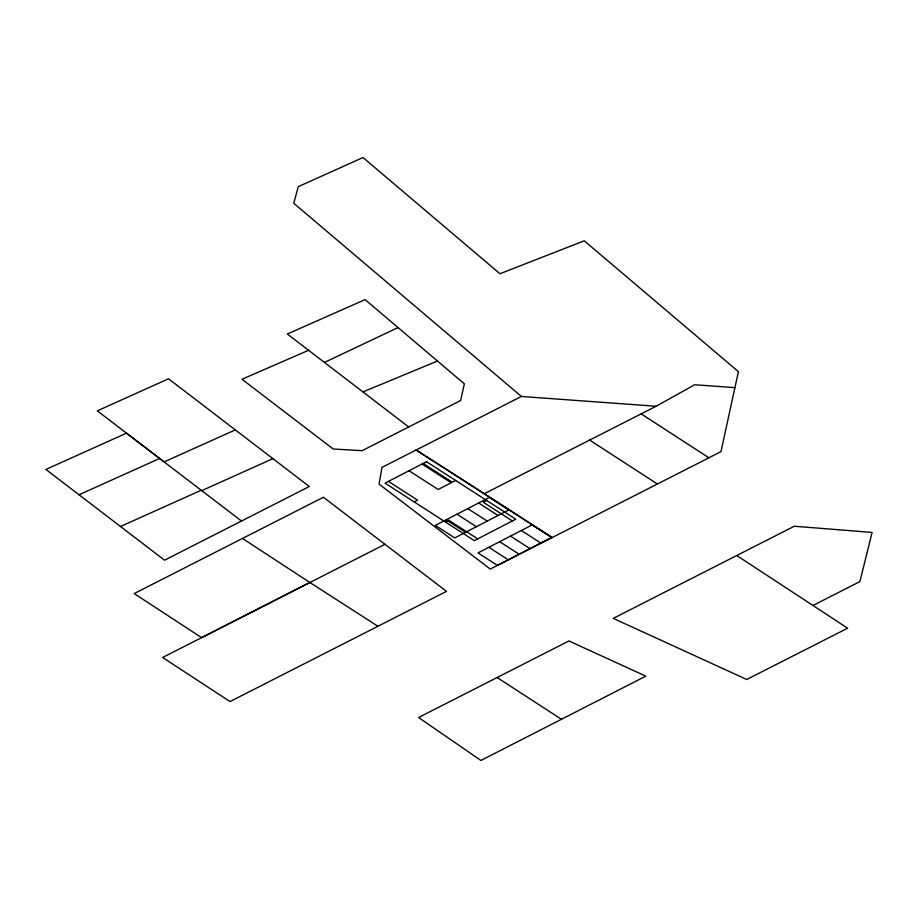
<?xml version="1.0" encoding="UTF-8"?>
<svg xmlns="http://www.w3.org/2000/svg" width="918" height="918" viewBox="0 0 918 918"><rect width="100%" height="100%" fill="white"/><g stroke="black" fill="none" stroke-linecap="round" stroke-linejoin="round"><path stroke-width="1.38" d="M416.129 450.049L484.371 493.677L656.106 406.261L694.685 384.745L734.928 387.637M414.179 501.894L417.564 500.138L388.463 481.399M455.603 480.447L452.218 482.202L423.118 463.464M445.241 521.894L448.627 520.15L477.716 538.889M486.666 500.459L483.281 502.215L512.37 520.954M561.46 719.287L645.79 676.153L568.942 640.959L418.597 717.497L480.917 760.46L561.46 719.287L497.12 677.53M408.717 426.962L460.675 400.489L464.336 383.839L365.123 299.624L287.311 334.003L408.717 426.962L362.117 450.692L333.2 449.005L241.996 379.26L308.597 350.274M377.941 626.26L309.882 582.494L201.616 637.643L134.189 593.579L323.411 497.258L446.492 591.353L230.016 701.57L162.624 657.495L384.94 544.294M521.39 396.45L381.991 467.388L379.065 484.13L490.258 569.08L720.974 451.645L738.416 371.652L584.25 240.803L499.966 273.736L363.023 157.54L298.281 186.652L293.76 203.234L521.39 396.45L656.106 406.261M812.946 605.478L859.879 581.61L872.1 532.429L794.311 526.232L613.247 618.376L746.724 679.481L847.624 628.21L736.764 555.516M324.467 362.426L398.068 327.577M79.028 494.779L159.64 458.484L241.503 521.022M201.742 490.66L272.898 458.644M235.329 429.899L164.115 461.892L97.297 410.839L168.533 378.79L309.309 486.506L164.552 560.198L45.9 469.431L126.5 433.158L159.64 458.484M120.499 526.496L201.214 490.246M362.966 391.917L437.461 361.026M416.164 450.015L552.12 537.581L484.371 493.677M422.039 464.026L451.163 482.776L438.173 489.501L409.049 470.75M478.634 502.984L498.038 515.491M521.344 530.501L540.759 542.997M467.801 508.595L487.217 521.091M510.511 536.101L529.927 548.608M456.969 514.195L476.385 526.702M499.679 541.7L519.095 554.208M446.137 519.795L465.552 532.302M488.858 547.312L508.274 559.808M641.154 413.869L708.925 457.795M589.631 440.078L657.403 483.993M242.478 538.453L309.882 582.494M426.503 461.708L385.078 483.155L474.331 540.633L515.755 519.198L426.503 461.708M489.455 497.384L435.316 525.406L454.731 537.914L508.87 509.892L489.455 497.384M532.165 524.889L478.026 552.911L497.441 565.419L551.58 537.397L532.165 524.889"/></g></svg>
